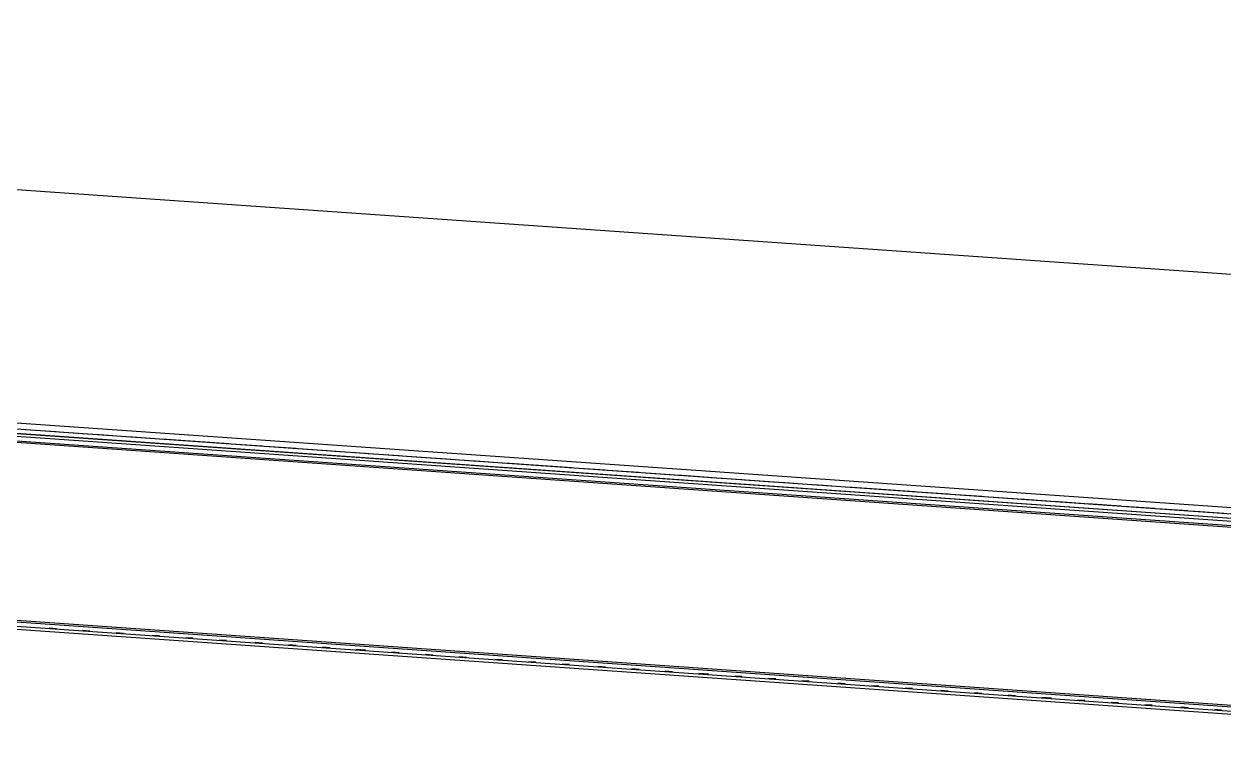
# Model space of a CAD drawing. Header units: millimetres. Extents: x 4625 to 14334, y 16216 to 31562.
# Drawn here: x 6687.4 to 7179.4, y 20774.7 to 21072.1 of the extents above; entities that cross this region are included whole.
import ezdxf

# ---------------------------------------------------------------- set-up
doc = ezdxf.new("R2010")
doc.units = ezdxf.units.MM
doc.header["$LTSCALE"] = 3
doc.layers.add('Default', color=7, linetype='Continuous')

msp = doc.modelspace()

# ---------------------------------------------------------------- linework, layer by layer
at = {"layer": 'Default'}
for p, q in [((5714.09, 21072.12), (7520.68, 20945.79)), ((5714.09, 21072.12), (7520.68, 20945.79)), ((5705.43, 20976.99), (7516.01, 20850.38)), ((7524.68, 20845.27), (5705.12, 20972.5)), ((7515.7, 20845.9), (5705.12, 20972.5)), ((5705.26, 20974.5), (7515.84, 20847.89)), ((7387.62, 20854.85), (5827.62, 20963.94)), ((5827.62, 20962.91), (7387.62, 20853.82)), ((7387.62, 20851.84), (5827.62, 20960.93)), ((5827.62, 20960.43), (7387.62, 20851.34)), ((6687.86, 20905.79), (6700.58, 20904.9)), ((6701.63, 20904.83), (6715.33, 20903.87)), ((6716.37, 20903.79), (6729.09, 20902.9)), ((6730.14, 20902.83), (6742.86, 20901.94)), ((6743.91, 20901.87), (6757.6, 20900.91)), ((6757.67, 20900.91), (6771.37, 20899.95)), ((6772.42, 20899.88), (6785.14, 20898.99)), ((6786.18, 20898.91), (6798.9, 20898.02)), ((6799.95, 20897.95), (6813.65, 20896.99)), ((6814.69, 20896.92), (6827.41, 20896.03)), ((6828.46, 20895.96), (6841.18, 20895.07)), ((6842.23, 20894.99), (6855.92, 20894.04)), ((6856.97, 20893.96), (6869.69, 20893.07)), ((6870.74, 20893), (6883.46, 20892.11)), ((6884.5, 20892.04), (6898.2, 20891.08)), ((6898.27, 20891.07), (6911.97, 20890.12)), ((6913.01, 20890.04), (6925.73, 20889.15)), ((6926.78, 20889.08), (6939.5, 20888.19)), ((7387.62, 20778.16), (5827.62, 20887.25)), ((5827.62, 20886.75), (7387.62, 20777.66)), ((7387.62, 20775.68), (5827.62, 20884.77)), ((5827.62, 20883.74), (7387.62, 20774.66)), ((6940.55, 20888.12), (6954.24, 20887.16)), ((6955.29, 20887.09), (6968.01, 20886.2)), ((6969.06, 20886.12), (6981.78, 20885.24)), ((6982.82, 20885.16), (6996.52, 20884.2)), ((6997.57, 20884.13), (7010.29, 20883.24)), ((7011.34, 20883.17), (7024.05, 20882.28)), ((7025.1, 20882.21), (7038.8, 20881.25)), ((7038.87, 20881.24), (7052.57, 20880.29)), ((7053.61, 20880.21), (7066.33, 20879.32)), ((7067.38, 20879.25), (7080.1, 20878.36)), ((7081.15, 20878.29), (7094.84, 20877.33)), ((7095.89, 20877.26), (7108.61, 20876.37)), ((7109.66, 20876.29), (7122.38, 20875.4)), ((7123.42, 20875.33), (7137.12, 20874.37)), ((7138.17, 20874.3), (7150.89, 20873.41)), ((7151.93, 20873.34), (7164.65, 20872.45)), ((7165.7, 20872.37), (7179.4, 20871.42)), ((6700.63, 20824.02), (6697.63, 20824.23)), ((6714.4, 20823.05), (6711.39, 20823.26)), ((6728.16, 20822.09), (6725.16, 20822.3)), ((6742.91, 20821.06), (6739.91, 20821.27)), ((6756.68, 20820.1), (6753.67, 20820.31)), ((6770.44, 20819.13), (6767.44, 20819.34)), ((6785.19, 20818.1), (6782.18, 20818.31)), ((6798.95, 20817.14), (6795.95, 20817.35)), ((6812.72, 20816.18), (6809.72, 20816.39)), ((6827.46, 20815.15), (6823.48, 20815.43)), ((6841.23, 20814.18), (6838.23, 20814.39)), ((6855, 20813.22), (6851.99, 20813.43)), ((6868.76, 20812.26), (6865.76, 20812.47)), ((6883.51, 20811.23), (6880.5, 20811.44)), ((6897.27, 20810.27), (6894.27, 20810.48)), ((6911.04, 20809.3), (6908.04, 20809.51)), ((6925.78, 20808.27), (6922.78, 20808.48)), ((6939.55, 20807.31), (6936.55, 20807.52)), ((6953.32, 20806.35), (6950.31, 20806.56)), ((6968.06, 20805.32), (6964.08, 20805.59)), ((6981.83, 20804.35), (6978.82, 20804.56)), ((6995.59, 20803.39), (6992.59, 20803.6)), ((7009.36, 20802.43), (7006.36, 20802.64)), ((7024.11, 20801.4), (7021.1, 20801.61)), ((7037.87, 20800.43), (7034.87, 20800.64)), ((7051.64, 20799.47), (7048.63, 20799.68)), ((7066.38, 20798.44), (7063.38, 20798.65)), ((7080.15, 20797.48), (7077.15, 20797.69)), ((7093.92, 20796.51), (7090.91, 20796.72)), ((7108.66, 20795.48), (7104.68, 20795.76)), ((7122.43, 20794.52), (7119.42, 20794.73)), ((7136.19, 20793.56), (7133.19, 20793.77)), ((7149.96, 20792.6), (7146.96, 20792.81)), ((7164.7, 20791.56), (7161.7, 20791.77)), ((7178.47, 20790.6), (7175.47, 20790.81))]:
    msp.add_line(p, q, dxfattribs=at)

doc.saveas('drawing.dxf')
